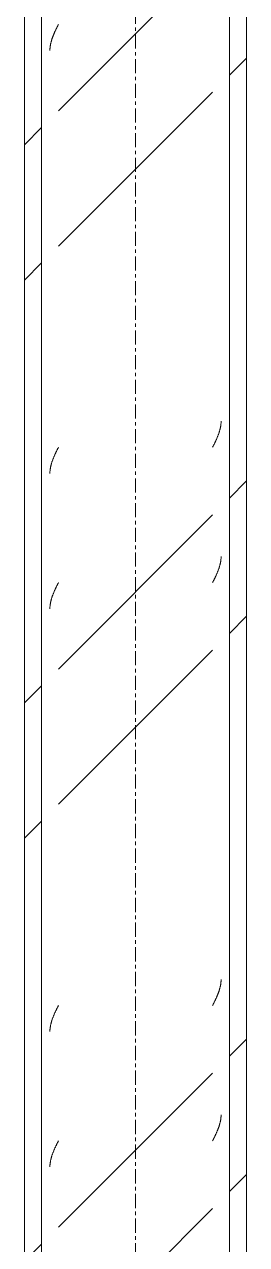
# Model space of a CAD drawing. Header units: centimetres. Extents: x -7221 to 15977, y -285 to 1507.
# Drawn here: x -6110.4 to -6090.4, y 529.3 to 639.2 of the extents above; entities that cross this region are included whole.
import ezdxf

# ---------------------------------------------------------------- set-up
doc = ezdxf.new("R2010")
doc.units = ezdxf.units.CM
doc.linetypes.add('Grid Line', pattern=[2.2225, 1.27, -0.3175, 0.3175, -0.3175])
doc.layers.add('S-COLS', color=7, linetype='Continuous', lineweight=9)
doc.layers.add('S-GRID', color=7, linetype='Continuous', lineweight=9)
pattern_1 = [(45, (0, 0), (-25.14472, 25.14472), []), (45, (0, 38.1), (-25.14472, 25.14472), [])]

# ---------------------------------------------------------------- blocks, each defined once
blk = doc.blocks.new('FP_1-Elevación Eje 10')
at = {"layer": 'S-COLS', "color": 9, "true_color": 0xc0c0c0}
for p, q in [((-6092.94, 602.35), (-6092.92, 602.39)), ((-6092.92, 602.39), (-6092.91, 602.43)), ((-6092.91, 602.43), (-6092.9, 602.47)), ((-6092.9, 602.47), (-6092.89, 602.5)), ((-6092.89, 602.5), (-6092.88, 602.54)), ((-6092.88, 602.54), (-6092.87, 602.58)), ((-6092.87, 602.58), (-6092.86, 602.62)), ((-6092.86, 602.62), (-6092.85, 602.65)), ((-6092.85, 602.65), (-6092.84, 602.69)), ((-6092.84, 602.69), (-6092.83, 602.73)), ((-6092.83, 602.73), (-6092.82, 602.76)), ((-6092.82, 602.76), (-6092.81, 602.8)), ((-6092.81, 602.8), (-6092.8, 602.84)), ((-6092.8, 602.84), (-6092.79, 602.88)), ((-6092.79, 602.91), (-6092.78, 602.95)), ((-6092.79, 602.88), (-6092.79, 602.91)), ((-6092.78, 602.95), (-6092.77, 602.99)), ((-6092.77, 603.03), (-6092.76, 603.06)), ((-6092.77, 602.99), (-6092.77, 603.03)), ((-6092.76, 603.1), (-6092.75, 603.14)), ((-6092.76, 603.06), (-6092.76, 603.1)), ((-6092.75, 603.21), (-6092.74, 603.25)), ((-6092.75, 603.18), (-6092.75, 603.21)), ((-6092.75, 603.14), (-6092.75, 603.18)), ((-6092.74, 603.4), (-6092.74, 603.44)), ((-6092.74, 603.36), (-6092.74, 603.4)), ((-6092.74, 603.32), (-6092.74, 603.36)), ((-6092.74, 603.29), (-6092.74, 603.32)), ((-6092.74, 603.25), (-6092.74, 603.29)), ((-6093.41, 601.27), (-6093.39, 601.31)), ((-6093.39, 601.31), (-6093.37, 601.35)), ((-6093.37, 601.35), (-6093.35, 601.38)), ((-6093.35, 601.38), (-6093.34, 601.42)), ((-6093.34, 601.42), (-6093.32, 601.46)), ((-6093.32, 601.46), (-6093.3, 601.5)), ((-6093.3, 601.5), (-6093.28, 601.53)), ((-6093.28, 601.53), (-6093.26, 601.57)), ((-6093.26, 601.57), (-6093.25, 601.61)), ((-6093.25, 601.61), (-6093.23, 601.65)), ((-6093.23, 601.65), (-6093.21, 601.68)), ((-6093.21, 601.68), (-6093.19, 601.72)), ((-6093.19, 601.72), (-6093.18, 601.76)), ((-6093.18, 601.76), (-6093.16, 601.79)), ((-6093.16, 601.79), (-6093.14, 601.83)), ((-6093.14, 601.83), (-6093.13, 601.87)), ((-6093.13, 601.87), (-6093.11, 601.91)), ((-6093.11, 601.91), (-6093.09, 601.94)), ((-6093.09, 601.94), (-6093.08, 601.98)), ((-6093.08, 601.98), (-6093.06, 602.02)), ((-6093.06, 602.02), (-6093.05, 602.06)), ((-6093.05, 602.06), (-6093.03, 602.09)), ((-6093.03, 602.09), (-6093.02, 602.13)), ((-6093.02, 602.13), (-6093, 602.17)), ((-6093, 602.17), (-6092.99, 602.21)), ((-6092.99, 602.21), (-6092.97, 602.24)), ((-6092.97, 602.24), (-6092.96, 602.28)), ((-6092.96, 602.28), (-6092.95, 602.32)), ((-6092.95, 602.32), (-6092.94, 602.35)), ((-6093.5, 601.09), (-6093.49, 601.12)), ((-6093.49, 601.12), (-6093.47, 601.16)), ((-6093.47, 601.16), (-6093.45, 601.2)), ((-6093.45, 601.2), (-6093.43, 601.24)), ((-6093.43, 601.24), (-6093.41, 601.27)), ((-6092.9, 590.28), (-6092.89, 590.31)), ((-6092.89, 590.31), (-6092.88, 590.35)), ((-6092.88, 590.35), (-6092.87, 590.39)), ((-6092.87, 590.39), (-6092.86, 590.43)), ((-6092.86, 590.43), (-6092.85, 590.46)), ((-6092.85, 590.46), (-6092.84, 590.5)), ((-6092.84, 590.5), (-6092.83, 590.54)), ((-6092.83, 590.54), (-6092.82, 590.58)), ((-6092.82, 590.58), (-6092.81, 590.61)), ((-6092.81, 590.61), (-6092.8, 590.65)), ((-6092.8, 590.65), (-6092.79, 590.69)), ((-6092.79, 590.72), (-6092.78, 590.76)), ((-6092.79, 590.69), (-6092.79, 590.72)), ((-6092.78, 590.76), (-6092.77, 590.8)), ((-6092.77, 590.84), (-6092.76, 590.87)), ((-6092.77, 590.8), (-6092.77, 590.84)), ((-6092.76, 590.91), (-6092.75, 590.95)), ((-6092.76, 590.87), (-6092.76, 590.91)), ((-6092.75, 591.02), (-6092.74, 591.06)), ((-6092.75, 590.99), (-6092.75, 591.02)), ((-6092.75, 590.95), (-6092.75, 590.99)), ((-6092.74, 591.21), (-6092.74, 591.25)), ((-6092.74, 591.17), (-6092.74, 591.21)), ((-6092.74, 591.14), (-6092.74, 591.17)), ((-6092.74, 591.1), (-6092.74, 591.14)), ((-6092.74, 591.06), (-6092.74, 591.1)), ((-6093.37, 589.16), (-6093.35, 589.2)), ((-6093.35, 589.2), (-6093.34, 589.23)), ((-6093.34, 589.23), (-6093.32, 589.27)), ((-6093.32, 589.27), (-6093.3, 589.31)), ((-6093.3, 589.31), (-6093.28, 589.34)), ((-6093.28, 589.34), (-6093.26, 589.38)), ((-6093.26, 589.38), (-6093.25, 589.42)), ((-6093.25, 589.42), (-6093.23, 589.46)), ((-6093.23, 589.46), (-6093.21, 589.49)), ((-6093.21, 589.49), (-6093.19, 589.53)), ((-6093.19, 589.53), (-6093.18, 589.57)), ((-6093.18, 589.57), (-6093.16, 589.61)), ((-6093.16, 589.61), (-6093.14, 589.64)), ((-6093.14, 589.64), (-6093.13, 589.68)), ((-6093.13, 589.68), (-6093.11, 589.72)), ((-6093.11, 589.72), (-6093.09, 589.75)), ((-6093.09, 589.75), (-6093.08, 589.79)), ((-6093.08, 589.79), (-6093.06, 589.83)), ((-6093.06, 589.83), (-6093.05, 589.87)), ((-6093.05, 589.87), (-6093.03, 589.9)), ((-6093.03, 589.9), (-6093.02, 589.94)), ((-6093.02, 589.94), (-6093, 589.98)), ((-6093, 589.98), (-6092.99, 590.02)), ((-6092.99, 590.02), (-6092.97, 590.05)), ((-6092.97, 590.05), (-6092.96, 590.09)), ((-6092.96, 590.09), (-6092.95, 590.13)), ((-6092.95, 590.13), (-6092.94, 590.17)), ((-6092.94, 590.17), (-6092.92, 590.2)), ((-6092.92, 590.2), (-6092.91, 590.24)), ((-6092.91, 590.24), (-6092.9, 590.28)), ((-6093.5, 588.9), (-6093.49, 588.93)), ((-6093.49, 588.93), (-6093.47, 588.97)), ((-6093.47, 588.97), (-6093.45, 589.01)), ((-6093.45, 589.01), (-6093.43, 589.05)), ((-6093.43, 589.05), (-6093.41, 589.08)), ((-6093.41, 589.08), (-6093.39, 589.12)), ((-6093.39, 589.12), (-6093.37, 589.16)), ((-6092.75, 552.92), (-6092.74, 552.96)), ((-6092.75, 552.89), (-6092.75, 552.92)), ((-6092.74, 553.11), (-6092.74, 553.15)), ((-6092.74, 553.07), (-6092.74, 553.11)), ((-6092.74, 553.04), (-6092.74, 553.07)), ((-6092.74, 553), (-6092.74, 553.04)), ((-6092.74, 552.96), (-6092.74, 553)), ((-6093.03, 551.8), (-6093.02, 551.84)), ((-6093.02, 551.84), (-6093, 551.88)), ((-6093, 551.88), (-6092.99, 551.92)), ((-6092.99, 551.92), (-6092.97, 551.95)), ((-6092.97, 551.95), (-6092.96, 551.99)), ((-6092.96, 551.99), (-6092.95, 552.03)), ((-6092.95, 552.03), (-6092.94, 552.07)), ((-6092.94, 552.07), (-6092.92, 552.1)), ((-6092.92, 552.1), (-6092.91, 552.14)), ((-6092.91, 552.14), (-6092.9, 552.18)), ((-6092.9, 552.18), (-6092.89, 552.21)), ((-6092.89, 552.21), (-6092.88, 552.25)), ((-6092.88, 552.25), (-6092.87, 552.29)), ((-6092.87, 552.29), (-6092.86, 552.33)), ((-6092.86, 552.33), (-6092.85, 552.36)), ((-6092.85, 552.36), (-6092.84, 552.4)), ((-6092.84, 552.4), (-6092.83, 552.44)), ((-6092.83, 552.44), (-6092.82, 552.48)), ((-6092.82, 552.48), (-6092.81, 552.51)), ((-6092.81, 552.51), (-6092.8, 552.55)), ((-6092.8, 552.55), (-6092.79, 552.59)), ((-6092.79, 552.62), (-6092.78, 552.66)), ((-6092.79, 552.59), (-6092.79, 552.62)), ((-6092.78, 552.66), (-6092.77, 552.7)), ((-6092.77, 552.74), (-6092.76, 552.77)), ((-6092.77, 552.7), (-6092.77, 552.74)), ((-6092.76, 552.81), (-6092.75, 552.85)), ((-6092.76, 552.77), (-6092.76, 552.81)), ((-6092.75, 552.85), (-6092.75, 552.89)), ((-6093.5, 550.8), (-6093.49, 550.83)), ((-6093.49, 550.83), (-6093.47, 550.87)), ((-6093.47, 550.87), (-6093.45, 550.91)), ((-6093.45, 550.91), (-6093.43, 550.95)), ((-6093.43, 550.95), (-6093.41, 550.98)), ((-6093.41, 550.98), (-6093.39, 551.02)), ((-6093.39, 551.02), (-6093.37, 551.06)), ((-6093.37, 551.06), (-6093.35, 551.1)), ((-6093.35, 551.1), (-6093.34, 551.13)), ((-6093.34, 551.13), (-6093.32, 551.17)), ((-6093.32, 551.17), (-6093.3, 551.21)), ((-6093.3, 551.21), (-6093.28, 551.24)), ((-6093.28, 551.24), (-6093.26, 551.28)), ((-6093.26, 551.28), (-6093.25, 551.32)), ((-6093.25, 551.32), (-6093.23, 551.36)), ((-6093.23, 551.36), (-6093.21, 551.39)), ((-6093.21, 551.39), (-6093.19, 551.43)), ((-6093.19, 551.43), (-6093.18, 551.47)), ((-6093.18, 551.47), (-6093.16, 551.51)), ((-6093.16, 551.51), (-6093.14, 551.54)), ((-6093.14, 551.54), (-6093.13, 551.58)), ((-6093.13, 551.58), (-6093.11, 551.62)), ((-6093.11, 551.62), (-6093.09, 551.65)), ((-6093.09, 551.65), (-6093.08, 551.69)), ((-6093.08, 551.69), (-6093.06, 551.73)), ((-6093.06, 551.73), (-6093.05, 551.77)), ((-6093.05, 551.77), (-6093.03, 551.8)), ((-6092.74, 540.92), (-6092.74, 540.96)), ((-6092.74, 540.88), (-6092.74, 540.92)), ((-6092.74, 540.85), (-6092.74, 540.88)), ((-6092.74, 540.81), (-6092.74, 540.85)), ((-6093, 539.69), (-6092.99, 539.73)), ((-6092.99, 539.73), (-6092.97, 539.76)), ((-6092.97, 539.76), (-6092.96, 539.8)), ((-6092.96, 539.8), (-6092.95, 539.84)), ((-6092.95, 539.84), (-6092.94, 539.88)), ((-6092.94, 539.88), (-6092.92, 539.91)), ((-6092.92, 539.91), (-6092.91, 539.95)), ((-6092.91, 539.95), (-6092.9, 539.99)), ((-6092.9, 539.99), (-6092.89, 540.02)), ((-6092.89, 540.02), (-6092.88, 540.06)), ((-6092.88, 540.06), (-6092.87, 540.1)), ((-6092.87, 540.1), (-6092.86, 540.14)), ((-6092.86, 540.14), (-6092.85, 540.17)), ((-6092.85, 540.17), (-6092.84, 540.21)), ((-6092.84, 540.21), (-6092.83, 540.25)), ((-6092.83, 540.25), (-6092.82, 540.29)), ((-6092.82, 540.29), (-6092.81, 540.32)), ((-6092.81, 540.32), (-6092.8, 540.36)), ((-6092.8, 540.36), (-6092.79, 540.4)), ((-6092.79, 540.44), (-6092.78, 540.47)), ((-6092.79, 540.4), (-6092.79, 540.44)), ((-6092.78, 540.47), (-6092.77, 540.51)), ((-6092.77, 540.55), (-6092.76, 540.58)), ((-6092.77, 540.51), (-6092.77, 540.55)), ((-6092.76, 540.62), (-6092.75, 540.66)), ((-6092.76, 540.58), (-6092.76, 540.62)), ((-6092.75, 540.73), (-6092.74, 540.77)), ((-6092.75, 540.7), (-6092.75, 540.73)), ((-6092.75, 540.66), (-6092.75, 540.7)), ((-6092.74, 540.77), (-6092.74, 540.81)), ((-6093.5, 538.61), (-6093.49, 538.64)), ((-6093.49, 538.64), (-6093.47, 538.68)), ((-6093.47, 538.68), (-6093.45, 538.72)), ((-6093.45, 538.72), (-6093.43, 538.76)), ((-6093.43, 538.76), (-6093.41, 538.79)), ((-6093.41, 538.79), (-6093.39, 538.83)), ((-6093.39, 538.83), (-6093.37, 538.87)), ((-6093.37, 538.87), (-6093.35, 538.91)), ((-6093.35, 538.91), (-6093.34, 538.94)), ((-6093.34, 538.94), (-6093.32, 538.98)), ((-6093.32, 538.98), (-6093.3, 539.02)), ((-6093.3, 539.02), (-6093.28, 539.05)), ((-6093.28, 539.05), (-6093.26, 539.09)), ((-6093.26, 539.09), (-6093.25, 539.13)), ((-6093.25, 539.13), (-6093.23, 539.17)), ((-6093.23, 539.17), (-6093.21, 539.2)), ((-6093.21, 539.2), (-6093.19, 539.24)), ((-6093.19, 539.24), (-6093.18, 539.28)), ((-6093.18, 539.28), (-6093.16, 539.32)), ((-6093.16, 539.32), (-6093.14, 539.35)), ((-6093.14, 539.35), (-6093.13, 539.39)), ((-6093.13, 539.39), (-6093.11, 539.43)), ((-6093.11, 539.43), (-6093.09, 539.47)), ((-6093.09, 539.47), (-6093.08, 539.5)), ((-6093.08, 539.5), (-6093.06, 539.54)), ((-6093.06, 539.54), (-6093.05, 539.58)), ((-6093.05, 539.58), (-6093.03, 539.61)), ((-6093.03, 539.61), (-6093.02, 539.65)), ((-6093.02, 539.65), (-6093, 539.69))]:
    blk.add_line(p, q, dxfattribs=at)
blk = doc.blocks.new('FP_2-Elevación Eje 10')
at = {"layer": 'S-COLS', "color": 9, "true_color": 0xc0c0c0}
for p, q in [((-6107.66, 638.63), (-6107.64, 638.66)), ((-6107.64, 638.66), (-6107.63, 638.7)), ((-6107.63, 638.7), (-6107.61, 638.74)), ((-6107.61, 638.74), (-6107.59, 638.78)), ((-6107.59, 638.78), (-6107.57, 638.81)), ((-6107.57, 638.81), (-6107.55, 638.85)), ((-6107.55, 638.85), (-6107.53, 638.89)), ((-6107.53, 638.89), (-6107.52, 638.92)), ((-6107.52, 638.92), (-6107.5, 638.96)), ((-6107.5, 638.96), (-6107.48, 639)), ((-6107.48, 639), (-6107.46, 639.04)), ((-6107.46, 639.04), (-6107.44, 639.07)), ((-6107.44, 639.07), (-6107.42, 639.11)), ((-6107.42, 639.11), (-6107.4, 639.15)), ((-6107.4, 639.15), (-6107.38, 639.19)), ((-6108.06, 637.54), (-6108.05, 637.58)), ((-6108.05, 637.58), (-6108.04, 637.62)), ((-6108.04, 637.62), (-6108.03, 637.66)), ((-6108.03, 637.66), (-6108.02, 637.69)), ((-6108.02, 637.69), (-6108.01, 637.73)), ((-6108.01, 637.73), (-6108, 637.77)), ((-6108, 637.77), (-6107.99, 637.81)), ((-6107.99, 637.81), (-6107.98, 637.84)), ((-6107.98, 637.84), (-6107.97, 637.88)), ((-6107.97, 637.88), (-6107.95, 637.92)), ((-6107.95, 637.92), (-6107.94, 637.95)), ((-6107.94, 637.95), (-6107.93, 637.99)), ((-6107.93, 637.99), (-6107.91, 638.03)), ((-6107.91, 638.03), (-6107.9, 638.07)), ((-6107.9, 638.07), (-6107.89, 638.1)), ((-6107.89, 638.1), (-6107.87, 638.14)), ((-6107.87, 638.14), (-6107.86, 638.18)), ((-6107.86, 638.18), (-6107.84, 638.22)), ((-6107.84, 638.22), (-6107.83, 638.25)), ((-6107.83, 638.25), (-6107.81, 638.29)), ((-6107.81, 638.29), (-6107.8, 638.33)), ((-6107.8, 638.33), (-6107.78, 638.37)), ((-6107.78, 638.37), (-6107.76, 638.4)), ((-6107.76, 638.4), (-6107.75, 638.44)), ((-6107.75, 638.44), (-6107.73, 638.48)), ((-6107.73, 638.48), (-6107.71, 638.51)), ((-6107.71, 638.51), (-6107.7, 638.55)), ((-6107.7, 638.55), (-6107.68, 638.59)), ((-6107.68, 638.59), (-6107.66, 638.63)), ((-6108.15, 637.02), (-6108.14, 637.06)), ((-6108.15, 636.99), (-6108.15, 637.02)), ((-6108.15, 636.95), (-6108.15, 636.99)), ((-6108.15, 636.91), (-6108.15, 636.95)), ((-6108.15, 636.87), (-6108.15, 636.91)), ((-6108.15, 636.84), (-6108.15, 636.87)), ((-6108.14, 637.1), (-6108.13, 637.13)), ((-6108.14, 637.06), (-6108.14, 637.1)), ((-6108.13, 637.21), (-6108.12, 637.25)), ((-6108.13, 637.17), (-6108.13, 637.21)), ((-6108.13, 637.13), (-6108.13, 637.17)), ((-6108.12, 637.25), (-6108.11, 637.28)), ((-6108.11, 637.32), (-6108.1, 637.36)), ((-6108.11, 637.28), (-6108.11, 637.32)), ((-6108.1, 637.36), (-6108.09, 637.4)), ((-6108.09, 637.43), (-6108.08, 637.47)), ((-6108.09, 637.4), (-6108.09, 637.43)), ((-6108.08, 637.47), (-6108.07, 637.51)), ((-6108.07, 637.51), (-6108.06, 637.54)), ((-6107.83, 600.15), (-6107.81, 600.19)), ((-6107.81, 600.19), (-6107.8, 600.23)), ((-6107.8, 600.23), (-6107.78, 600.27)), ((-6107.78, 600.27), (-6107.76, 600.3)), ((-6107.76, 600.3), (-6107.75, 600.34)), ((-6107.75, 600.34), (-6107.73, 600.38)), ((-6107.73, 600.38), (-6107.71, 600.41)), ((-6107.71, 600.41), (-6107.7, 600.45)), ((-6107.7, 600.45), (-6107.68, 600.49)), ((-6107.68, 600.49), (-6107.66, 600.53)), ((-6107.66, 600.53), (-6107.64, 600.56)), ((-6107.64, 600.56), (-6107.63, 600.6)), ((-6107.63, 600.6), (-6107.61, 600.64)), ((-6107.61, 600.64), (-6107.59, 600.68)), ((-6107.59, 600.68), (-6107.57, 600.71)), ((-6107.57, 600.71), (-6107.55, 600.75)), ((-6107.55, 600.75), (-6107.53, 600.79)), ((-6107.53, 600.79), (-6107.52, 600.82)), ((-6107.52, 600.82), (-6107.5, 600.86)), ((-6107.5, 600.86), (-6107.48, 600.9)), ((-6107.48, 600.9), (-6107.46, 600.94)), ((-6107.46, 600.94), (-6107.44, 600.97)), ((-6107.44, 600.97), (-6107.42, 601.01)), ((-6107.42, 601.01), (-6107.4, 601.05)), ((-6107.4, 601.05), (-6107.38, 601.09)), ((-6108.13, 599.11), (-6108.12, 599.15)), ((-6108.13, 599.07), (-6108.13, 599.11)), ((-6108.12, 599.15), (-6108.11, 599.18)), ((-6108.11, 599.22), (-6108.1, 599.26)), ((-6108.11, 599.18), (-6108.11, 599.22)), ((-6108.1, 599.26), (-6108.09, 599.3)), ((-6108.09, 599.33), (-6108.08, 599.37)), ((-6108.09, 599.3), (-6108.09, 599.33)), ((-6108.08, 599.37), (-6108.07, 599.41)), ((-6108.07, 599.41), (-6108.06, 599.44)), ((-6108.06, 599.44), (-6108.05, 599.48)), ((-6108.05, 599.48), (-6108.04, 599.52)), ((-6108.04, 599.52), (-6108.03, 599.56)), ((-6108.03, 599.56), (-6108.02, 599.59)), ((-6108.02, 599.59), (-6108.01, 599.63)), ((-6108.01, 599.63), (-6108, 599.67)), ((-6108, 599.67), (-6107.99, 599.71)), ((-6107.99, 599.71), (-6107.98, 599.74)), ((-6107.98, 599.74), (-6107.97, 599.78)), ((-6107.97, 599.78), (-6107.95, 599.82)), ((-6107.95, 599.82), (-6107.94, 599.85)), ((-6107.94, 599.85), (-6107.93, 599.89)), ((-6107.93, 599.89), (-6107.91, 599.93)), ((-6107.91, 599.93), (-6107.9, 599.97)), ((-6107.9, 599.97), (-6107.89, 600)), ((-6107.89, 600), (-6107.87, 600.04)), ((-6107.87, 600.04), (-6107.86, 600.08)), ((-6107.86, 600.08), (-6107.84, 600.12)), ((-6107.84, 600.12), (-6107.83, 600.15)), ((-6108.15, 598.92), (-6108.14, 598.96)), ((-6108.15, 598.89), (-6108.15, 598.92)), ((-6108.15, 598.85), (-6108.15, 598.89)), ((-6108.15, 598.81), (-6108.15, 598.85)), ((-6108.15, 598.77), (-6108.15, 598.81)), ((-6108.15, 598.74), (-6108.15, 598.77)), ((-6108.14, 599), (-6108.13, 599.03)), ((-6108.14, 598.96), (-6108.14, 599)), ((-6108.13, 599.03), (-6108.13, 599.07)), ((-6107.78, 588.08), (-6107.76, 588.11)), ((-6107.76, 588.11), (-6107.75, 588.15)), ((-6107.75, 588.15), (-6107.73, 588.19)), ((-6107.73, 588.19), (-6107.71, 588.23)), ((-6107.71, 588.23), (-6107.7, 588.26)), ((-6107.7, 588.26), (-6107.68, 588.3)), ((-6107.68, 588.3), (-6107.66, 588.34)), ((-6107.66, 588.34), (-6107.64, 588.37)), ((-6107.64, 588.37), (-6107.63, 588.41)), ((-6107.63, 588.41), (-6107.61, 588.45)), ((-6107.61, 588.45), (-6107.59, 588.49)), ((-6107.59, 588.49), (-6107.57, 588.52)), ((-6107.57, 588.52), (-6107.55, 588.56)), ((-6107.55, 588.56), (-6107.53, 588.6)), ((-6107.53, 588.6), (-6107.52, 588.64)), ((-6107.52, 588.64), (-6107.5, 588.67)), ((-6107.5, 588.67), (-6107.48, 588.71)), ((-6107.48, 588.71), (-6107.46, 588.75)), ((-6107.46, 588.75), (-6107.44, 588.78)), ((-6107.44, 588.78), (-6107.42, 588.82)), ((-6107.42, 588.82), (-6107.4, 588.86)), ((-6107.4, 588.86), (-6107.38, 588.9)), ((-6108.12, 586.96), (-6108.11, 586.99)), ((-6108.11, 587.03), (-6108.1, 587.07)), ((-6108.11, 586.99), (-6108.11, 587.03)), ((-6108.1, 587.07), (-6108.09, 587.11)), ((-6108.09, 587.14), (-6108.08, 587.18)), ((-6108.09, 587.11), (-6108.09, 587.14)), ((-6108.08, 587.18), (-6108.07, 587.22)), ((-6108.07, 587.22), (-6108.06, 587.26)), ((-6108.06, 587.26), (-6108.05, 587.29)), ((-6108.05, 587.29), (-6108.04, 587.33)), ((-6108.04, 587.33), (-6108.03, 587.37)), ((-6108.03, 587.37), (-6108.02, 587.4)), ((-6108.02, 587.4), (-6108.01, 587.44)), ((-6108.01, 587.44), (-6108, 587.48)), ((-6108, 587.48), (-6107.99, 587.52)), ((-6107.99, 587.52), (-6107.98, 587.55)), ((-6107.98, 587.55), (-6107.97, 587.59)), ((-6107.97, 587.59), (-6107.95, 587.63)), ((-6107.95, 587.63), (-6107.94, 587.67)), ((-6107.94, 587.67), (-6107.93, 587.7)), ((-6107.93, 587.7), (-6107.91, 587.74)), ((-6107.91, 587.74), (-6107.9, 587.78)), ((-6107.9, 587.78), (-6107.89, 587.81)), ((-6107.89, 587.81), (-6107.87, 587.85)), ((-6107.87, 587.85), (-6107.86, 587.89)), ((-6107.86, 587.89), (-6107.84, 587.93)), ((-6107.84, 587.93), (-6107.83, 587.96)), ((-6107.83, 587.96), (-6107.81, 588)), ((-6107.81, 588), (-6107.8, 588.04)), ((-6107.8, 588.04), (-6107.78, 588.08)), ((-6108.15, 586.73), (-6108.14, 586.77)), ((-6108.15, 586.7), (-6108.15, 586.73)), ((-6108.15, 586.66), (-6108.15, 586.7)), ((-6108.15, 586.62), (-6108.15, 586.66)), ((-6108.15, 586.58), (-6108.15, 586.62)), ((-6108.15, 586.55), (-6108.15, 586.58)), ((-6108.14, 586.81), (-6108.13, 586.84)), ((-6108.14, 586.77), (-6108.14, 586.81)), ((-6108.13, 586.92), (-6108.12, 586.96)), ((-6108.13, 586.88), (-6108.13, 586.92)), ((-6108.13, 586.84), (-6108.13, 586.88)), ((-6107.44, 550.68), (-6107.42, 550.72)), ((-6107.42, 550.72), (-6107.4, 550.76)), ((-6107.4, 550.76), (-6107.38, 550.8)), ((-6107.93, 549.6), (-6107.91, 549.64)), ((-6107.91, 549.64), (-6107.9, 549.68)), ((-6107.9, 549.68), (-6107.89, 549.71)), ((-6107.89, 549.71), (-6107.87, 549.75)), ((-6107.87, 549.75), (-6107.86, 549.79)), ((-6107.86, 549.79), (-6107.84, 549.83)), ((-6107.84, 549.83), (-6107.83, 549.86)), ((-6107.83, 549.86), (-6107.81, 549.9)), ((-6107.81, 549.9), (-6107.8, 549.94)), ((-6107.8, 549.94), (-6107.78, 549.98)), ((-6107.78, 549.98), (-6107.76, 550.01)), ((-6107.76, 550.01), (-6107.75, 550.05)), ((-6107.75, 550.05), (-6107.73, 550.09)), ((-6107.73, 550.09), (-6107.71, 550.13)), ((-6107.71, 550.13), (-6107.7, 550.16)), ((-6107.7, 550.16), (-6107.68, 550.2)), ((-6107.68, 550.2), (-6107.66, 550.24)), ((-6107.66, 550.24), (-6107.64, 550.27)), ((-6107.64, 550.27), (-6107.63, 550.31)), ((-6107.63, 550.31), (-6107.61, 550.35)), ((-6107.61, 550.35), (-6107.59, 550.39)), ((-6107.59, 550.39), (-6107.57, 550.42)), ((-6107.57, 550.42), (-6107.55, 550.46)), ((-6107.55, 550.46), (-6107.53, 550.5)), ((-6107.53, 550.5), (-6107.52, 550.54)), ((-6107.52, 550.54), (-6107.5, 550.57)), ((-6107.5, 550.57), (-6107.48, 550.61)), ((-6107.48, 550.61), (-6107.46, 550.65)), ((-6107.46, 550.65), (-6107.44, 550.68)), ((-6108.15, 548.63), (-6108.14, 548.67)), ((-6108.15, 548.6), (-6108.15, 548.63)), ((-6108.15, 548.56), (-6108.15, 548.6)), ((-6108.15, 548.52), (-6108.15, 548.56)), ((-6108.15, 548.48), (-6108.15, 548.52)), ((-6108.14, 548.71), (-6108.13, 548.74)), ((-6108.14, 548.67), (-6108.14, 548.71)), ((-6108.13, 548.82), (-6108.12, 548.86)), ((-6108.13, 548.78), (-6108.13, 548.82)), ((-6108.13, 548.74), (-6108.13, 548.78)), ((-6108.12, 548.86), (-6108.11, 548.89)), ((-6108.11, 548.93), (-6108.1, 548.97)), ((-6108.11, 548.89), (-6108.11, 548.93)), ((-6108.1, 548.97), (-6108.09, 549.01)), ((-6108.09, 549.04), (-6108.08, 549.08)), ((-6108.09, 549.01), (-6108.09, 549.04)), ((-6108.08, 549.08), (-6108.07, 549.12)), ((-6108.07, 549.12), (-6108.06, 549.16)), ((-6108.06, 549.16), (-6108.05, 549.19)), ((-6108.05, 549.19), (-6108.04, 549.23)), ((-6108.04, 549.23), (-6108.03, 549.27)), ((-6108.03, 549.27), (-6108.02, 549.3)), ((-6108.02, 549.3), (-6108.01, 549.34)), ((-6108.01, 549.34), (-6108, 549.38)), ((-6108, 549.38), (-6107.99, 549.42)), ((-6107.99, 549.42), (-6107.98, 549.45)), ((-6107.98, 549.45), (-6107.97, 549.49)), ((-6107.97, 549.49), (-6107.95, 549.53)), ((-6107.95, 549.53), (-6107.94, 549.57)), ((-6107.94, 549.57), (-6107.93, 549.6)), ((-6108.15, 548.45), (-6108.15, 548.48)), ((-6107.9, 537.49), (-6107.89, 537.53)), ((-6107.89, 537.53), (-6107.87, 537.56)), ((-6107.87, 537.56), (-6107.86, 537.6)), ((-6107.86, 537.6), (-6107.84, 537.64)), ((-6107.84, 537.64), (-6107.83, 537.67)), ((-6107.83, 537.67), (-6107.81, 537.71)), ((-6107.81, 537.71), (-6107.8, 537.75)), ((-6107.8, 537.75), (-6107.78, 537.79)), ((-6107.78, 537.79), (-6107.76, 537.82)), ((-6107.76, 537.82), (-6107.75, 537.86)), ((-6107.75, 537.86), (-6107.73, 537.9)), ((-6107.73, 537.9), (-6107.71, 537.94)), ((-6107.71, 537.94), (-6107.7, 537.97)), ((-6107.7, 537.97), (-6107.68, 538.01)), ((-6107.68, 538.01), (-6107.66, 538.05)), ((-6107.66, 538.05), (-6107.64, 538.08)), ((-6107.64, 538.08), (-6107.63, 538.12)), ((-6107.63, 538.12), (-6107.61, 538.16)), ((-6107.61, 538.16), (-6107.59, 538.2)), ((-6107.59, 538.2), (-6107.57, 538.23)), ((-6107.57, 538.23), (-6107.55, 538.27)), ((-6107.55, 538.27), (-6107.53, 538.31)), ((-6107.53, 538.31), (-6107.52, 538.35)), ((-6107.52, 538.35), (-6107.5, 538.38)), ((-6107.5, 538.38), (-6107.48, 538.42)), ((-6107.48, 538.42), (-6107.46, 538.46)), ((-6107.46, 538.46), (-6107.44, 538.5)), ((-6107.44, 538.5), (-6107.42, 538.53)), ((-6107.42, 538.53), (-6107.4, 538.57)), ((-6107.4, 538.57), (-6107.38, 538.61)), ((-6108.15, 536.44), (-6108.14, 536.48)), ((-6108.15, 536.41), (-6108.15, 536.44)), ((-6108.14, 536.52), (-6108.13, 536.56)), ((-6108.14, 536.48), (-6108.14, 536.52)), ((-6108.13, 536.63), (-6108.12, 536.67)), ((-6108.13, 536.59), (-6108.13, 536.63)), ((-6108.13, 536.56), (-6108.13, 536.59)), ((-6108.12, 536.67), (-6108.11, 536.7)), ((-6108.11, 536.74), (-6108.1, 536.78)), ((-6108.11, 536.7), (-6108.11, 536.74)), ((-6108.1, 536.78), (-6108.09, 536.82)), ((-6108.09, 536.85), (-6108.08, 536.89)), ((-6108.09, 536.82), (-6108.09, 536.85)), ((-6108.08, 536.89), (-6108.07, 536.93)), ((-6108.07, 536.93), (-6108.06, 536.97)), ((-6108.06, 536.97), (-6108.05, 537)), ((-6108.05, 537), (-6108.04, 537.04)), ((-6108.04, 537.04), (-6108.03, 537.08)), ((-6108.03, 537.08), (-6108.02, 537.11)), ((-6108.02, 537.11), (-6108.01, 537.15)), ((-6108.01, 537.15), (-6108, 537.19)), ((-6108, 537.19), (-6107.99, 537.23)), ((-6107.99, 537.23), (-6107.98, 537.26)), ((-6107.98, 537.26), (-6107.97, 537.3)), ((-6107.97, 537.3), (-6107.95, 537.34)), ((-6107.95, 537.34), (-6107.94, 537.38)), ((-6107.94, 537.38), (-6107.93, 537.41)), ((-6107.93, 537.41), (-6107.91, 537.45)), ((-6107.91, 537.45), (-6107.9, 537.49)), ((-6108.15, 536.37), (-6108.15, 536.41)), ((-6108.15, 536.33), (-6108.15, 536.37)), ((-6108.15, 536.29), (-6108.15, 536.33)), ((-6108.15, 536.26), (-6108.15, 536.29))]:
    blk.add_line(p, q, dxfattribs=at)
blk = doc.blocks.new('UC-Perfil universal-Pilar - 200 x 200-1745402-Elevación Eje 10')
at = {"layer": 'S-COLS', "true_color": 0xc0c0c0}
h = blk.add_hatch(dxfattribs=at)
h.set_pattern_fill('FP_2', color=9, style=0, pattern_type=2)
h.set_pattern_definition(pattern_1)
h.paths.add_polyline_path([(-6108.9, 94), (-6108.9, 933.53), (-6110.44, 933.53), (-6110.44, 94)])
h = blk.add_hatch(dxfattribs=at)
h.set_pattern_fill('FP_2', color=9, style=0, pattern_type=2)
h.set_pattern_definition(pattern_1)
h.paths.add_polyline_path([(-6107.38, 94), (-6093.5, 94), (-6093.5, 933.53), (-6107.38, 933.53), (-6107.38, 94.42)])
h = blk.add_hatch(dxfattribs=at)
h.set_pattern_fill('FP_2', color=9, style=0, pattern_type=2)
h.set_pattern_definition(pattern_1)
h.paths.add_polyline_path([(-6090.44, 94), (-6090.44, 933.53), (-6091.98, 933.53), (-6091.98, 94)])
at = {"layer": 'S-COLS'}
for p, q in [((-6110.44, 933.53), (-6110.44, 94)), ((-6108.9, 933.53), (-6108.9, 94)), ((-6091.98, 933.53), (-6091.98, 94)), ((-6090.44, 933.53), (-6090.44, 94))]:
    blk.add_line(p, q, dxfattribs=at)
for name in ['FP_1-Elevación Eje 10', 'FP_2-Elevación Eje 10']:
    blk.add_blockref(name, (0, 0), dxfattribs=at)

msp = doc.modelspace()

# ---------------------------------------------------------------- linework, layer by layer
at = {"layer": 'S-GRID', "color": 253, "linetype": 'Grid Line', "true_color": 0xaaaaaa}
msp.add_line((-6100.445, -18.626), (-6100.445, 1273.722), dxfattribs=at)

# ---------------------------------------------------------------- block references
at = {"layer": 'S-COLS'}
msp.add_blockref('UC-Perfil universal-Pilar - 200 x 200-1745402-Elevación Eje 10', (0, 0), dxfattribs=at)

doc.saveas('drawing.dxf')
